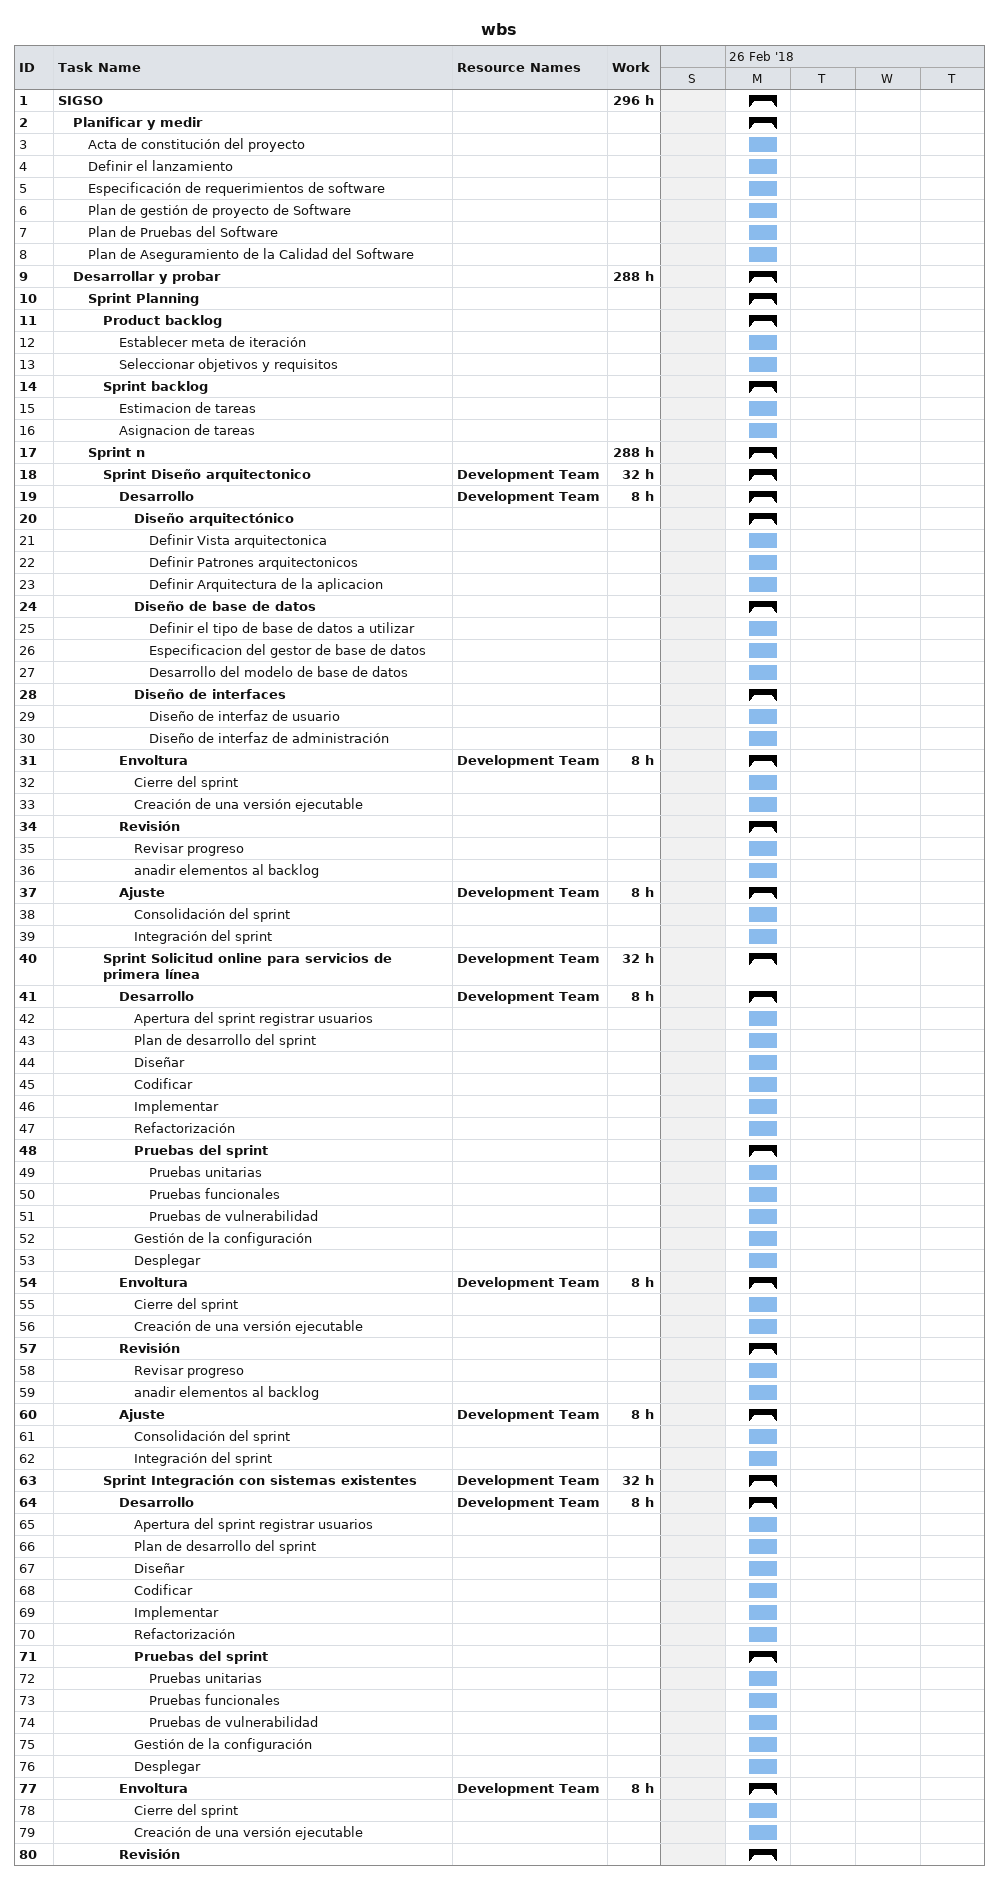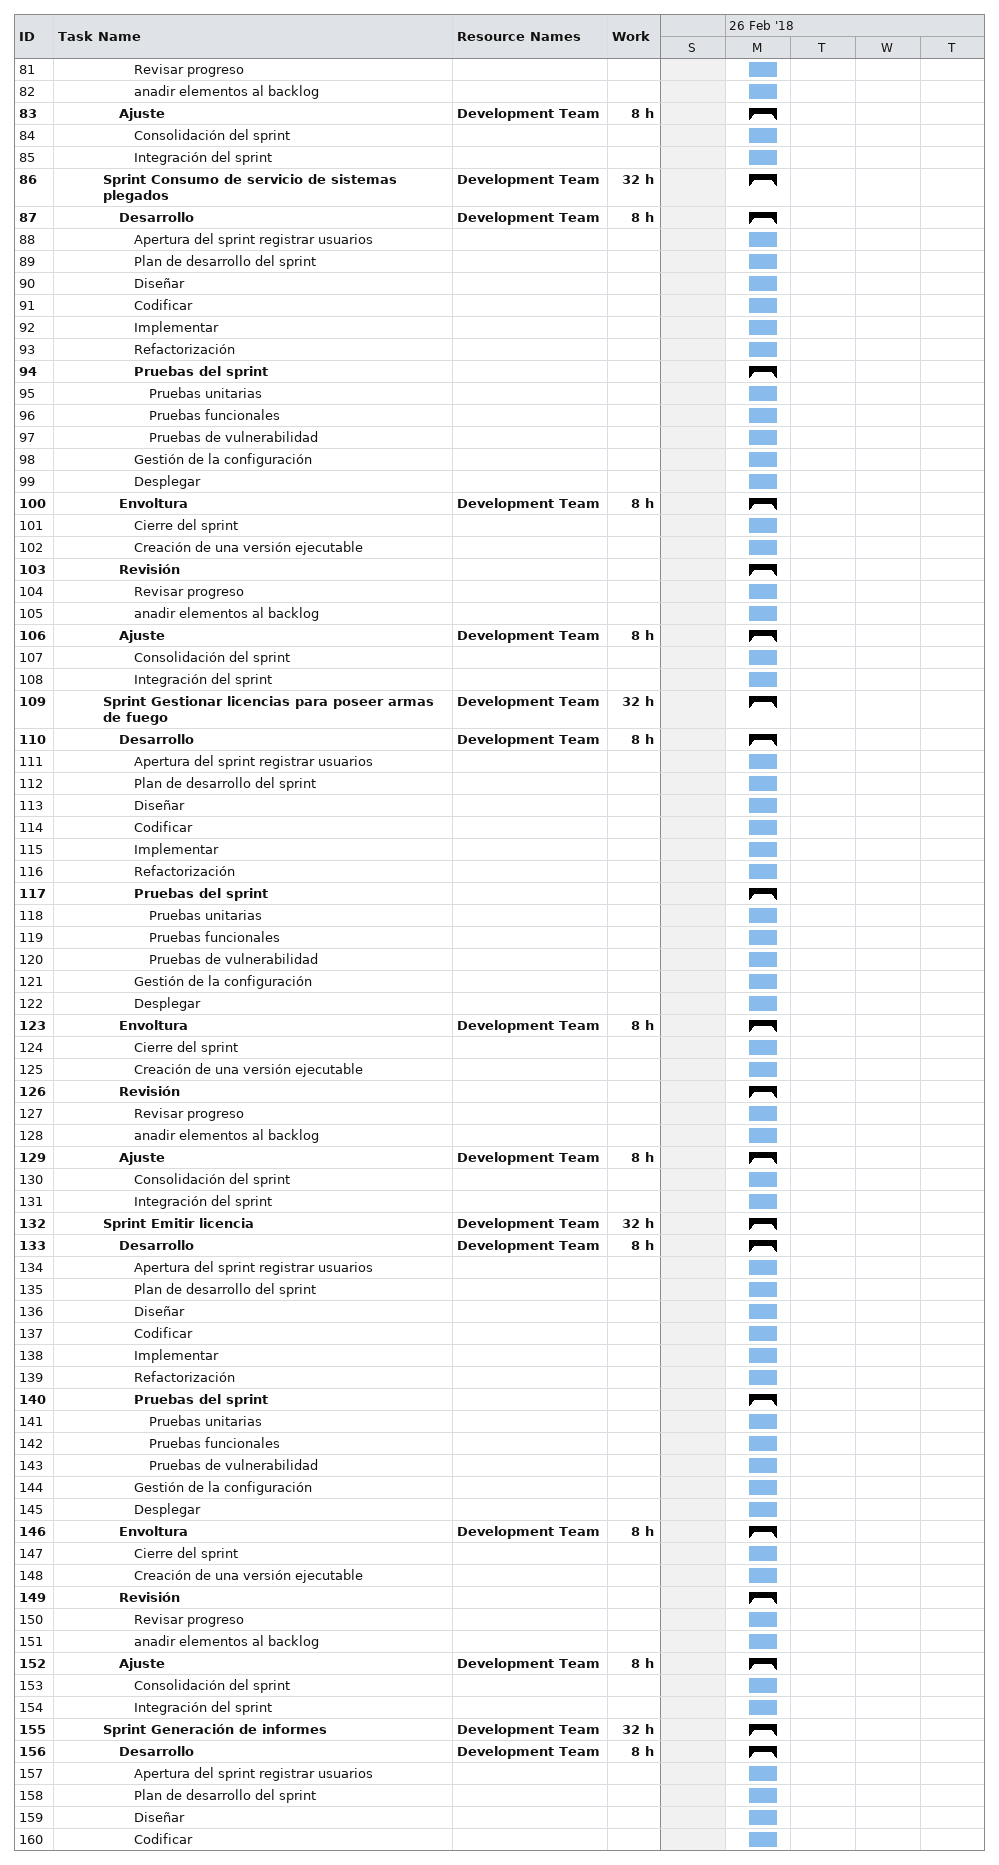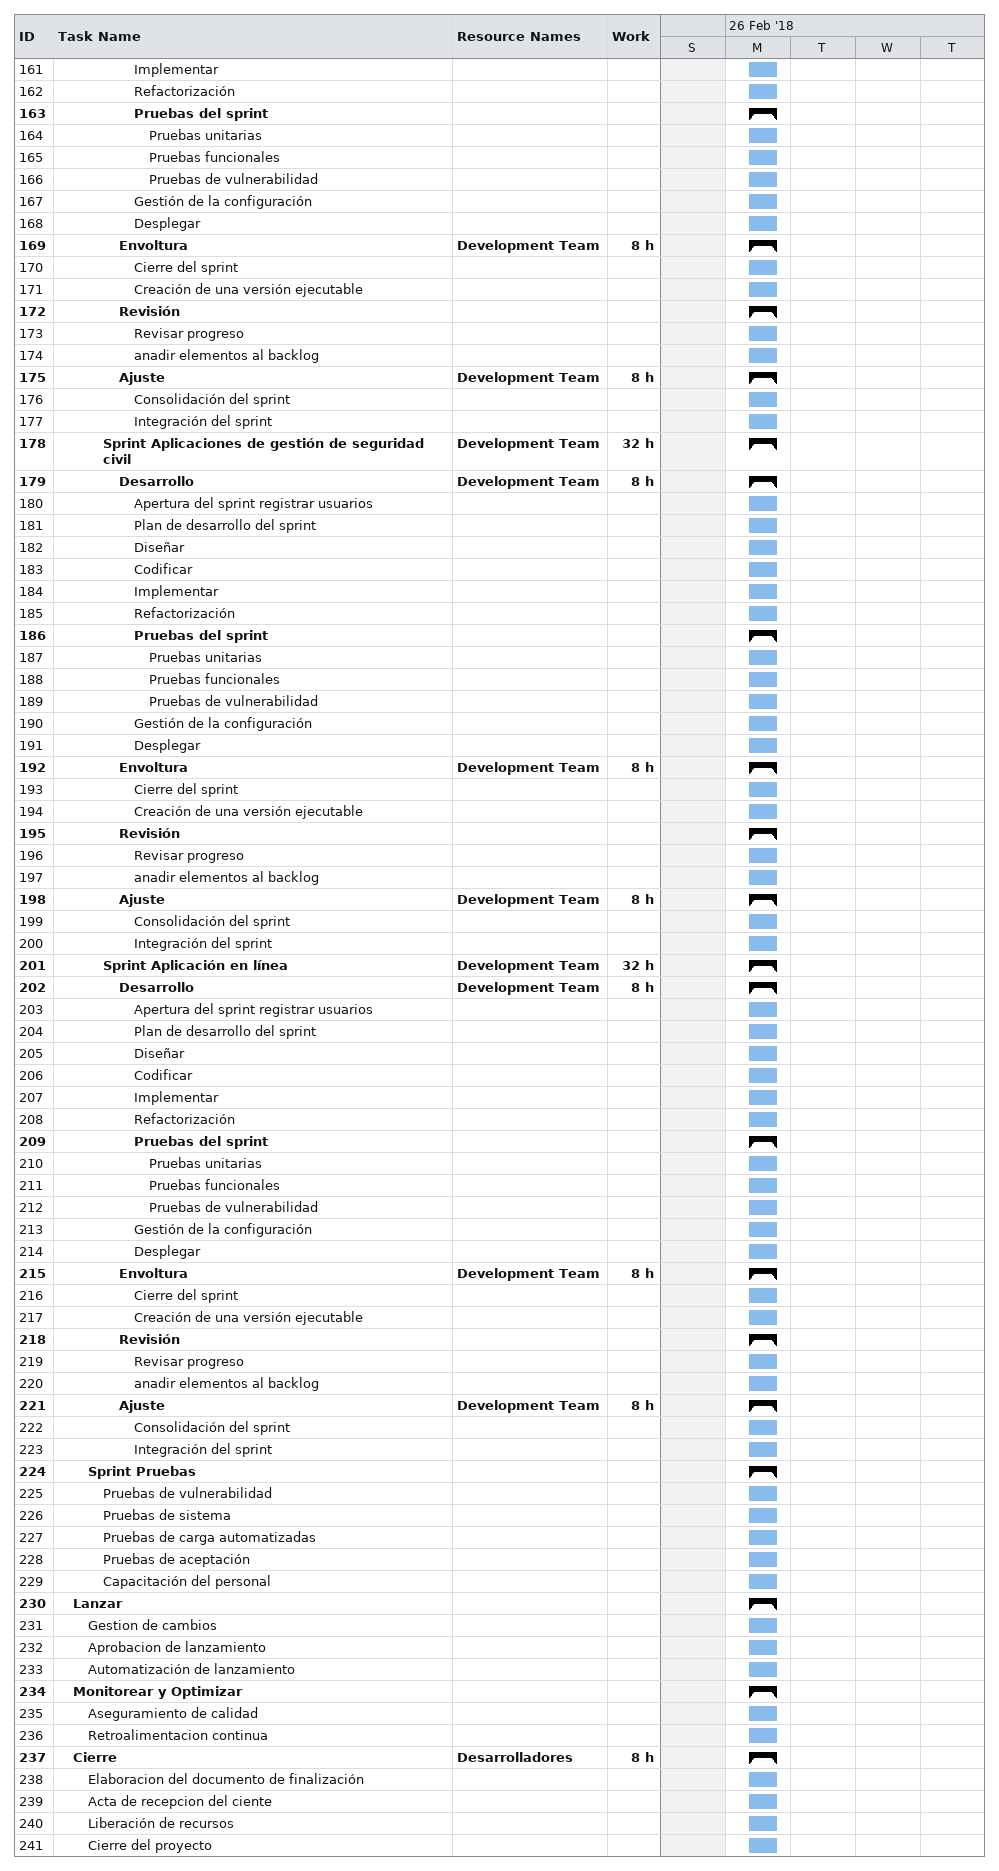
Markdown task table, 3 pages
wbs

| ID | Level | Task | Start | Finish | Resources | Work (h) |
|---|---|---|---|---|---|---|
| 1 | 1 | **SIGSO** | 2018-02-26 | 2018-02-26 |  | 296 |
| 2 | 2 | **Planificar y medir** | 2018-02-26 | 2018-02-26 |  |  |
| 3 | 3 | Acta de constitución del proyecto | 2018-02-26 | 2018-02-26 |  |  |
| 4 | 3 | Definir el lanzamiento | 2018-02-26 | 2018-02-26 |  |  |
| 5 | 3 | Especificación de requerimientos de software | 2018-02-26 | 2018-02-26 |  |  |
| 6 | 3 | Plan de gestión de proyecto de Software | 2018-02-26 | 2018-02-26 |  |  |
| 7 | 3 | Plan de Pruebas del Software | 2018-02-26 | 2018-02-26 |  |  |
| 8 | 3 | Plan de Aseguramiento de la Calidad del Software | 2018-02-26 | 2018-02-26 |  |  |
| 9 | 2 | **Desarrollar y probar** | 2018-02-26 | 2018-02-26 |  | 288 |
| 10 | 3 | **Sprint Planning** | 2018-02-26 | 2018-02-26 |  |  |
| 11 | 4 | **Product backlog** | 2018-02-26 | 2018-02-26 |  |  |
| 12 | 5 | Establecer meta de iteración | 2018-02-26 | 2018-02-26 |  |  |
| 13 | 5 | Seleccionar objetivos y requisitos | 2018-02-26 | 2018-02-26 |  |  |
| 14 | 4 | **Sprint backlog** | 2018-02-26 | 2018-02-26 |  |  |
| 15 | 5 | Estimacion de tareas | 2018-02-26 | 2018-02-26 |  |  |
| 16 | 5 | Asignacion de tareas | 2018-02-26 | 2018-02-26 |  |  |
| 17 | 3 | **Sprint n** | 2018-02-26 | 2018-02-26 |  | 288 |
| 18 | 4 | **Sprint Diseño arquitectonico** | 2018-02-26 | 2018-02-26 | Development Team | 32 |
| 19 | 5 | **Desarrollo** | 2018-02-26 | 2018-02-26 | Development Team | 8 |
| 20 | 6 | **Diseño arquitectónico** | 2018-02-26 | 2018-02-26 |  |  |
| 21 | 7 | Definir Vista arquitectonica | 2018-02-26 | 2018-02-26 |  |  |
| 22 | 7 | Definir Patrones arquitectonicos | 2018-02-26 | 2018-02-26 |  |  |
| 23 | 7 | Definir Arquitectura de la aplicacion | 2018-02-26 | 2018-02-26 |  |  |
| 24 | 6 | **Diseño de base de datos** | 2018-02-26 | 2018-02-26 |  |  |
| 25 | 7 | Definir el tipo de base de datos a utilizar | 2018-02-26 | 2018-02-26 |  |  |
| 26 | 7 | Especificacion del gestor de base de datos | 2018-02-26 | 2018-02-26 |  |  |
| 27 | 7 | Desarrollo del modelo de base de datos | 2018-02-26 | 2018-02-26 |  |  |
| 28 | 6 | **Diseño de interfaces** | 2018-02-26 | 2018-02-26 |  |  |
| 29 | 7 | Diseño de interfaz de usuario | 2018-02-26 | 2018-02-26 |  |  |
| 30 | 7 | Diseño de interfaz de administración | 2018-02-26 | 2018-02-26 |  |  |
| 31 | 5 | **Envoltura** | 2018-02-26 | 2018-02-26 | Development Team | 8 |
| 32 | 6 | Cierre del sprint | 2018-02-26 | 2018-02-26 |  |  |
| 33 | 6 | Creación de una versión ejecutable | 2018-02-26 | 2018-02-26 |  |  |
| 34 | 5 | **Revisión** | 2018-02-26 | 2018-02-26 |  |  |
| 35 | 6 | Revisar progreso | 2018-02-26 | 2018-02-26 |  |  |
| 36 | 6 | anadir elementos al backlog | 2018-02-26 | 2018-02-26 |  |  |
| 37 | 5 | **Ajuste** | 2018-02-26 | 2018-02-26 | Development Team | 8 |
| 38 | 6 | Consolidación del sprint | 2018-02-26 | 2018-02-26 |  |  |
| 39 | 6 | Integración del sprint | 2018-02-26 | 2018-02-26 |  |  |
| 40 | 4 | **Sprint Solicitud online para servicios de primera línea** | 2018-02-26 | 2018-02-26 | Development Team | 32 |
| 41 | 5 | **Desarrollo** | 2018-02-26 | 2018-02-26 | Development Team | 8 |
| 42 | 6 | Apertura del sprint registrar usuarios | 2018-02-26 | 2018-02-26 |  |  |
| 43 | 6 | Plan de desarrollo del sprint | 2018-02-26 | 2018-02-26 |  |  |
| 44 | 6 | Diseñar | 2018-02-26 | 2018-02-26 |  |  |
| 45 | 6 | Codificar | 2018-02-26 | 2018-02-26 |  |  |
| 46 | 6 | Implementar | 2018-02-26 | 2018-02-26 |  |  |
| 47 | 6 | Refactorización | 2018-02-26 | 2018-02-26 |  |  |
| 48 | 6 | **Pruebas del sprint** | 2018-02-26 | 2018-02-26 |  |  |
| 49 | 7 | Pruebas unitarias | 2018-02-26 | 2018-02-26 |  |  |
| 50 | 7 | Pruebas funcionales | 2018-02-26 | 2018-02-26 |  |  |
| 51 | 7 | Pruebas de vulnerabilidad | 2018-02-26 | 2018-02-26 |  |  |
| 52 | 6 | Gestión de la configuración | 2018-02-26 | 2018-02-26 |  |  |
| 53 | 6 | Desplegar | 2018-02-26 | 2018-02-26 |  |  |
| 54 | 5 | **Envoltura** | 2018-02-26 | 2018-02-26 | Development Team | 8 |
| 55 | 6 | Cierre del sprint | 2018-02-26 | 2018-02-26 |  |  |
| 56 | 6 | Creación de una versión ejecutable | 2018-02-26 | 2018-02-26 |  |  |
| 57 | 5 | **Revisión** | 2018-02-26 | 2018-02-26 |  |  |
| 58 | 6 | Revisar progreso | 2018-02-26 | 2018-02-26 |  |  |
| 59 | 6 | anadir elementos al backlog | 2018-02-26 | 2018-02-26 |  |  |
| 60 | 5 | **Ajuste** | 2018-02-26 | 2018-02-26 | Development Team | 8 |
| 61 | 6 | Consolidación del sprint | 2018-02-26 | 2018-02-26 |  |  |
| 62 | 6 | Integración del sprint | 2018-02-26 | 2018-02-26 |  |  |
| 63 | 4 | **Sprint Integración con sistemas existentes** | 2018-02-26 | 2018-02-26 | Development Team | 32 |
| 64 | 5 | **Desarrollo** | 2018-02-26 | 2018-02-26 | Development Team | 8 |
| 65 | 6 | Apertura del sprint registrar usuarios | 2018-02-26 | 2018-02-26 |  |  |
| 66 | 6 | Plan de desarrollo del sprint | 2018-02-26 | 2018-02-26 |  |  |
| 67 | 6 | Diseñar | 2018-02-26 | 2018-02-26 |  |  |
| 68 | 6 | Codificar | 2018-02-26 | 2018-02-26 |  |  |
| 69 | 6 | Implementar | 2018-02-26 | 2018-02-26 |  |  |
| 70 | 6 | Refactorización | 2018-02-26 | 2018-02-26 |  |  |
| 71 | 6 | **Pruebas del sprint** | 2018-02-26 | 2018-02-26 |  |  |
| 72 | 7 | Pruebas unitarias | 2018-02-26 | 2018-02-26 |  |  |
| 73 | 7 | Pruebas funcionales | 2018-02-26 | 2018-02-26 |  |  |
| 74 | 7 | Pruebas de vulnerabilidad | 2018-02-26 | 2018-02-26 |  |  |
| 75 | 6 | Gestión de la configuración | 2018-02-26 | 2018-02-26 |  |  |
| 76 | 6 | Desplegar | 2018-02-26 | 2018-02-26 |  |  |
| 77 | 5 | **Envoltura** | 2018-02-26 | 2018-02-26 | Development Team | 8 |
| 78 | 6 | Cierre del sprint | 2018-02-26 | 2018-02-26 |  |  |
| 79 | 6 | Creación de una versión ejecutable | 2018-02-26 | 2018-02-26 |  |  |
| 80 | 5 | **Revisión** | 2018-02-26 | 2018-02-26 |  |  |
| 81 | 6 | Revisar progreso | 2018-02-26 | 2018-02-26 |  |  |
| 82 | 6 | anadir elementos al backlog | 2018-02-26 | 2018-02-26 |  |  |
| 83 | 5 | **Ajuste** | 2018-02-26 | 2018-02-26 | Development Team | 8 |
| 84 | 6 | Consolidación del sprint | 2018-02-26 | 2018-02-26 |  |  |
| 85 | 6 | Integración del sprint | 2018-02-26 | 2018-02-26 |  |  |
| 86 | 4 | **Sprint Consumo de servicio de sistemas plegados** | 2018-02-26 | 2018-02-26 | Development Team | 32 |
| 87 | 5 | **Desarrollo** | 2018-02-26 | 2018-02-26 | Development Team | 8 |
| 88 | 6 | Apertura del sprint registrar usuarios | 2018-02-26 | 2018-02-26 |  |  |
| 89 | 6 | Plan de desarrollo del sprint | 2018-02-26 | 2018-02-26 |  |  |
| 90 | 6 | Diseñar | 2018-02-26 | 2018-02-26 |  |  |
| 91 | 6 | Codificar | 2018-02-26 | 2018-02-26 |  |  |
| 92 | 6 | Implementar | 2018-02-26 | 2018-02-26 |  |  |
| 93 | 6 | Refactorización | 2018-02-26 | 2018-02-26 |  |  |
| 94 | 6 | **Pruebas del sprint** | 2018-02-26 | 2018-02-26 |  |  |
| 95 | 7 | Pruebas unitarias | 2018-02-26 | 2018-02-26 |  |  |
| 96 | 7 | Pruebas funcionales | 2018-02-26 | 2018-02-26 |  |  |
| 97 | 7 | Pruebas de vulnerabilidad | 2018-02-26 | 2018-02-26 |  |  |
| 98 | 6 | Gestión de la configuración | 2018-02-26 | 2018-02-26 |  |  |
| 99 | 6 | Desplegar | 2018-02-26 | 2018-02-26 |  |  |
| 100 | 5 | **Envoltura** | 2018-02-26 | 2018-02-26 | Development Team | 8 |
| 101 | 6 | Cierre del sprint | 2018-02-26 | 2018-02-26 |  |  |
| 102 | 6 | Creación de una versión ejecutable | 2018-02-26 | 2018-02-26 |  |  |
| 103 | 5 | **Revisión** | 2018-02-26 | 2018-02-26 |  |  |
| 104 | 6 | Revisar progreso | 2018-02-26 | 2018-02-26 |  |  |
| 105 | 6 | anadir elementos al backlog | 2018-02-26 | 2018-02-26 |  |  |
| 106 | 5 | **Ajuste** | 2018-02-26 | 2018-02-26 | Development Team | 8 |
| 107 | 6 | Consolidación del sprint | 2018-02-26 | 2018-02-26 |  |  |
| 108 | 6 | Integración del sprint | 2018-02-26 | 2018-02-26 |  |  |
| 109 | 4 | **Sprint Gestionar licencias para poseer armas de fuego** | 2018-02-26 | 2018-02-26 | Development Team | 32 |
| 110 | 5 | **Desarrollo** | 2018-02-26 | 2018-02-26 | Development Team | 8 |
| 111 | 6 | Apertura del sprint registrar usuarios | 2018-02-26 | 2018-02-26 |  |  |
| 112 | 6 | Plan de desarrollo del sprint | 2018-02-26 | 2018-02-26 |  |  |
| 113 | 6 | Diseñar | 2018-02-26 | 2018-02-26 |  |  |
| 114 | 6 | Codificar | 2018-02-26 | 2018-02-26 |  |  |
| 115 | 6 | Implementar | 2018-02-26 | 2018-02-26 |  |  |
| 116 | 6 | Refactorización | 2018-02-26 | 2018-02-26 |  |  |
| 117 | 6 | **Pruebas del sprint** | 2018-02-26 | 2018-02-26 |  |  |
| 118 | 7 | Pruebas unitarias | 2018-02-26 | 2018-02-26 |  |  |
| 119 | 7 | Pruebas funcionales | 2018-02-26 | 2018-02-26 |  |  |
| 120 | 7 | Pruebas de vulnerabilidad | 2018-02-26 | 2018-02-26 |  |  |
| 121 | 6 | Gestión de la configuración | 2018-02-26 | 2018-02-26 |  |  |
| 122 | 6 | Desplegar | 2018-02-26 | 2018-02-26 |  |  |
| 123 | 5 | **Envoltura** | 2018-02-26 | 2018-02-26 | Development Team | 8 |
| 124 | 6 | Cierre del sprint | 2018-02-26 | 2018-02-26 |  |  |
| 125 | 6 | Creación de una versión ejecutable | 2018-02-26 | 2018-02-26 |  |  |
| 126 | 5 | **Revisión** | 2018-02-26 | 2018-02-26 |  |  |
| 127 | 6 | Revisar progreso | 2018-02-26 | 2018-02-26 |  |  |
| 128 | 6 | anadir elementos al backlog | 2018-02-26 | 2018-02-26 |  |  |
| 129 | 5 | **Ajuste** | 2018-02-26 | 2018-02-26 | Development Team | 8 |
| 130 | 6 | Consolidación del sprint | 2018-02-26 | 2018-02-26 |  |  |
| 131 | 6 | Integración del sprint | 2018-02-26 | 2018-02-26 |  |  |
| 132 | 4 | **Sprint Emitir licencia** | 2018-02-26 | 2018-02-26 | Development Team | 32 |
| 133 | 5 | **Desarrollo** | 2018-02-26 | 2018-02-26 | Development Team | 8 |
| 134 | 6 | Apertura del sprint registrar usuarios | 2018-02-26 | 2018-02-26 |  |  |
| 135 | 6 | Plan de desarrollo del sprint | 2018-02-26 | 2018-02-26 |  |  |
| 136 | 6 | Diseñar | 2018-02-26 | 2018-02-26 |  |  |
| 137 | 6 | Codificar | 2018-02-26 | 2018-02-26 |  |  |
| 138 | 6 | Implementar | 2018-02-26 | 2018-02-26 |  |  |
| 139 | 6 | Refactorización | 2018-02-26 | 2018-02-26 |  |  |
| 140 | 6 | **Pruebas del sprint** | 2018-02-26 | 2018-02-26 |  |  |
| 141 | 7 | Pruebas unitarias | 2018-02-26 | 2018-02-26 |  |  |
| 142 | 7 | Pruebas funcionales | 2018-02-26 | 2018-02-26 |  |  |
| 143 | 7 | Pruebas de vulnerabilidad | 2018-02-26 | 2018-02-26 |  |  |
| 144 | 6 | Gestión de la configuración | 2018-02-26 | 2018-02-26 |  |  |
| 145 | 6 | Desplegar | 2018-02-26 | 2018-02-26 |  |  |
| 146 | 5 | **Envoltura** | 2018-02-26 | 2018-02-26 | Development Team | 8 |
| 147 | 6 | Cierre del sprint | 2018-02-26 | 2018-02-26 |  |  |
| 148 | 6 | Creación de una versión ejecutable | 2018-02-26 | 2018-02-26 |  |  |
| 149 | 5 | **Revisión** | 2018-02-26 | 2018-02-26 |  |  |
| 150 | 6 | Revisar progreso | 2018-02-26 | 2018-02-26 |  |  |
| 151 | 6 | anadir elementos al backlog | 2018-02-26 | 2018-02-26 |  |  |
| 152 | 5 | **Ajuste** | 2018-02-26 | 2018-02-26 | Development Team | 8 |
| 153 | 6 | Consolidación del sprint | 2018-02-26 | 2018-02-26 |  |  |
| 154 | 6 | Integración del sprint | 2018-02-26 | 2018-02-26 |  |  |
| 155 | 4 | **Sprint Generación de informes** | 2018-02-26 | 2018-02-26 | Development Team | 32 |
| 156 | 5 | **Desarrollo** | 2018-02-26 | 2018-02-26 | Development Team | 8 |
| 157 | 6 | Apertura del sprint registrar usuarios | 2018-02-26 | 2018-02-26 |  |  |
| 158 | 6 | Plan de desarrollo del sprint | 2018-02-26 | 2018-02-26 |  |  |
| 159 | 6 | Diseñar | 2018-02-26 | 2018-02-26 |  |  |
| 160 | 6 | Codificar | 2018-02-26 | 2018-02-26 |  |  |
| 161 | 6 | Implementar | 2018-02-26 | 2018-02-26 |  |  |
| 162 | 6 | Refactorización | 2018-02-26 | 2018-02-26 |  |  |
| 163 | 6 | **Pruebas del sprint** | 2018-02-26 | 2018-02-26 |  |  |
| 164 | 7 | Pruebas unitarias | 2018-02-26 | 2018-02-26 |  |  |
| 165 | 7 | Pruebas funcionales | 2018-02-26 | 2018-02-26 |  |  |
| 166 | 7 | Pruebas de vulnerabilidad | 2018-02-26 | 2018-02-26 |  |  |
| 167 | 6 | Gestión de la configuración | 2018-02-26 | 2018-02-26 |  |  |
| 168 | 6 | Desplegar | 2018-02-26 | 2018-02-26 |  |  |
| 169 | 5 | **Envoltura** | 2018-02-26 | 2018-02-26 | Development Team | 8 |
| 170 | 6 | Cierre del sprint | 2018-02-26 | 2018-02-26 |  |  |
| 171 | 6 | Creación de una versión ejecutable | 2018-02-26 | 2018-02-26 |  |  |
| 172 | 5 | **Revisión** | 2018-02-26 | 2018-02-26 |  |  |
| 173 | 6 | Revisar progreso | 2018-02-26 | 2018-02-26 |  |  |
| 174 | 6 | anadir elementos al backlog | 2018-02-26 | 2018-02-26 |  |  |
| 175 | 5 | **Ajuste** | 2018-02-26 | 2018-02-26 | Development Team | 8 |
| 176 | 6 | Consolidación del sprint | 2018-02-26 | 2018-02-26 |  |  |
| 177 | 6 | Integración del sprint | 2018-02-26 | 2018-02-26 |  |  |
| 178 | 4 | **Sprint Aplicaciones de gestión de seguridad civil** | 2018-02-26 | 2018-02-26 | Development Team | 32 |
| 179 | 5 | **Desarrollo** | 2018-02-26 | 2018-02-26 | Development Team | 8 |
| 180 | 6 | Apertura del sprint registrar usuarios | 2018-02-26 | 2018-02-26 |  |  |
| 181 | 6 | Plan de desarrollo del sprint | 2018-02-26 | 2018-02-26 |  |  |
| 182 | 6 | Diseñar | 2018-02-26 | 2018-02-26 |  |  |
| 183 | 6 | Codificar | 2018-02-26 | 2018-02-26 |  |  |
| 184 | 6 | Implementar | 2018-02-26 | 2018-02-26 |  |  |
| 185 | 6 | Refactorización | 2018-02-26 | 2018-02-26 |  |  |
| 186 | 6 | **Pruebas del sprint** | 2018-02-26 | 2018-02-26 |  |  |
| 187 | 7 | Pruebas unitarias | 2018-02-26 | 2018-02-26 |  |  |
| 188 | 7 | Pruebas funcionales | 2018-02-26 | 2018-02-26 |  |  |
| 189 | 7 | Pruebas de vulnerabilidad | 2018-02-26 | 2018-02-26 |  |  |
| 190 | 6 | Gestión de la configuración | 2018-02-26 | 2018-02-26 |  |  |
| 191 | 6 | Desplegar | 2018-02-26 | 2018-02-26 |  |  |
| 192 | 5 | **Envoltura** | 2018-02-26 | 2018-02-26 | Development Team | 8 |
| 193 | 6 | Cierre del sprint | 2018-02-26 | 2018-02-26 |  |  |
| 194 | 6 | Creación de una versión ejecutable | 2018-02-26 | 2018-02-26 |  |  |
| 195 | 5 | **Revisión** | 2018-02-26 | 2018-02-26 |  |  |
| 196 | 6 | Revisar progreso | 2018-02-26 | 2018-02-26 |  |  |
| 197 | 6 | anadir elementos al backlog | 2018-02-26 | 2018-02-26 |  |  |
| 198 | 5 | **Ajuste** | 2018-02-26 | 2018-02-26 | Development Team | 8 |
| 199 | 6 | Consolidación del sprint | 2018-02-26 | 2018-02-26 |  |  |
| 200 | 6 | Integración del sprint | 2018-02-26 | 2018-02-26 |  |  |
| 201 | 4 | **Sprint Aplicación en línea** | 2018-02-26 | 2018-02-26 | Development Team | 32 |
| 202 | 5 | **Desarrollo** | 2018-02-26 | 2018-02-26 | Development Team | 8 |
| 203 | 6 | Apertura del sprint registrar usuarios | 2018-02-26 | 2018-02-26 |  |  |
| 204 | 6 | Plan de desarrollo del sprint | 2018-02-26 | 2018-02-26 |  |  |
| 205 | 6 | Diseñar | 2018-02-26 | 2018-02-26 |  |  |
| 206 | 6 | Codificar | 2018-02-26 | 2018-02-26 |  |  |
| 207 | 6 | Implementar | 2018-02-26 | 2018-02-26 |  |  |
| 208 | 6 | Refactorización | 2018-02-26 | 2018-02-26 |  |  |
| 209 | 6 | **Pruebas del sprint** | 2018-02-26 | 2018-02-26 |  |  |
| 210 | 7 | Pruebas unitarias | 2018-02-26 | 2018-02-26 |  |  |
| 211 | 7 | Pruebas funcionales | 2018-02-26 | 2018-02-26 |  |  |
| 212 | 7 | Pruebas de vulnerabilidad | 2018-02-26 | 2018-02-26 |  |  |
| 213 | 6 | Gestión de la configuración | 2018-02-26 | 2018-02-26 |  |  |
| 214 | 6 | Desplegar | 2018-02-26 | 2018-02-26 |  |  |
| 215 | 5 | **Envoltura** | 2018-02-26 | 2018-02-26 | Development Team | 8 |
| 216 | 6 | Cierre del sprint | 2018-02-26 | 2018-02-26 |  |  |
| 217 | 6 | Creación de una versión ejecutable | 2018-02-26 | 2018-02-26 |  |  |
| 218 | 5 | **Revisión** | 2018-02-26 | 2018-02-26 |  |  |
| 219 | 6 | Revisar progreso | 2018-02-26 | 2018-02-26 |  |  |
| 220 | 6 | anadir elementos al backlog | 2018-02-26 | 2018-02-26 |  |  |
| 221 | 5 | **Ajuste** | 2018-02-26 | 2018-02-26 | Development Team | 8 |
| 222 | 6 | Consolidación del sprint | 2018-02-26 | 2018-02-26 |  |  |
| 223 | 6 | Integración del sprint | 2018-02-26 | 2018-02-26 |  |  |
| 224 | 3 | **Sprint Pruebas** | 2018-02-26 | 2018-02-26 |  |  |
| 225 | 4 | Pruebas de vulnerabilidad | 2018-02-26 | 2018-02-26 |  |  |
| 226 | 4 | Pruebas de sistema | 2018-02-26 | 2018-02-26 |  |  |
| 227 | 4 | Pruebas de carga automatizadas | 2018-02-26 | 2018-02-26 |  |  |
| 228 | 4 | Pruebas de aceptación | 2018-02-26 | 2018-02-26 |  |  |
| 229 | 4 | Capacitación del personal | 2018-02-26 | 2018-02-26 |  |  |
| 230 | 2 | **Lanzar** | 2018-02-26 | 2018-02-26 |  |  |
| 231 | 3 | Gestion de cambios | 2018-02-26 | 2018-02-26 |  |  |
| 232 | 3 | Aprobacion de lanzamiento | 2018-02-26 | 2018-02-26 |  |  |
| 233 | 3 | Automatización de lanzamiento | 2018-02-26 | 2018-02-26 |  |  |
| 234 | 2 | **Monitorear y Optimizar** | 2018-02-26 | 2018-02-26 |  |  |
| 235 | 3 | Aseguramiento de calidad | 2018-02-26 | 2018-02-26 |  |  |
| 236 | 3 | Retroalimentacion continua | 2018-02-26 | 2018-02-26 |  |  |
| 237 | 2 | **Cierre** | 2018-02-26 | 2018-02-26 | Desarrolladores | 8 |
| 238 | 3 | Elaboracion del documento de finalización | 2018-02-26 | 2018-02-26 |  |  |
| 239 | 3 | Acta de recepcion del ciente | 2018-02-26 | 2018-02-26 |  |  |
| 240 | 3 | Liberación de recursos | 2018-02-26 | 2018-02-26 |  |  |
| 241 | 3 | Cierre del proyecto | 2018-02-26 | 2018-02-26 |  |  |
